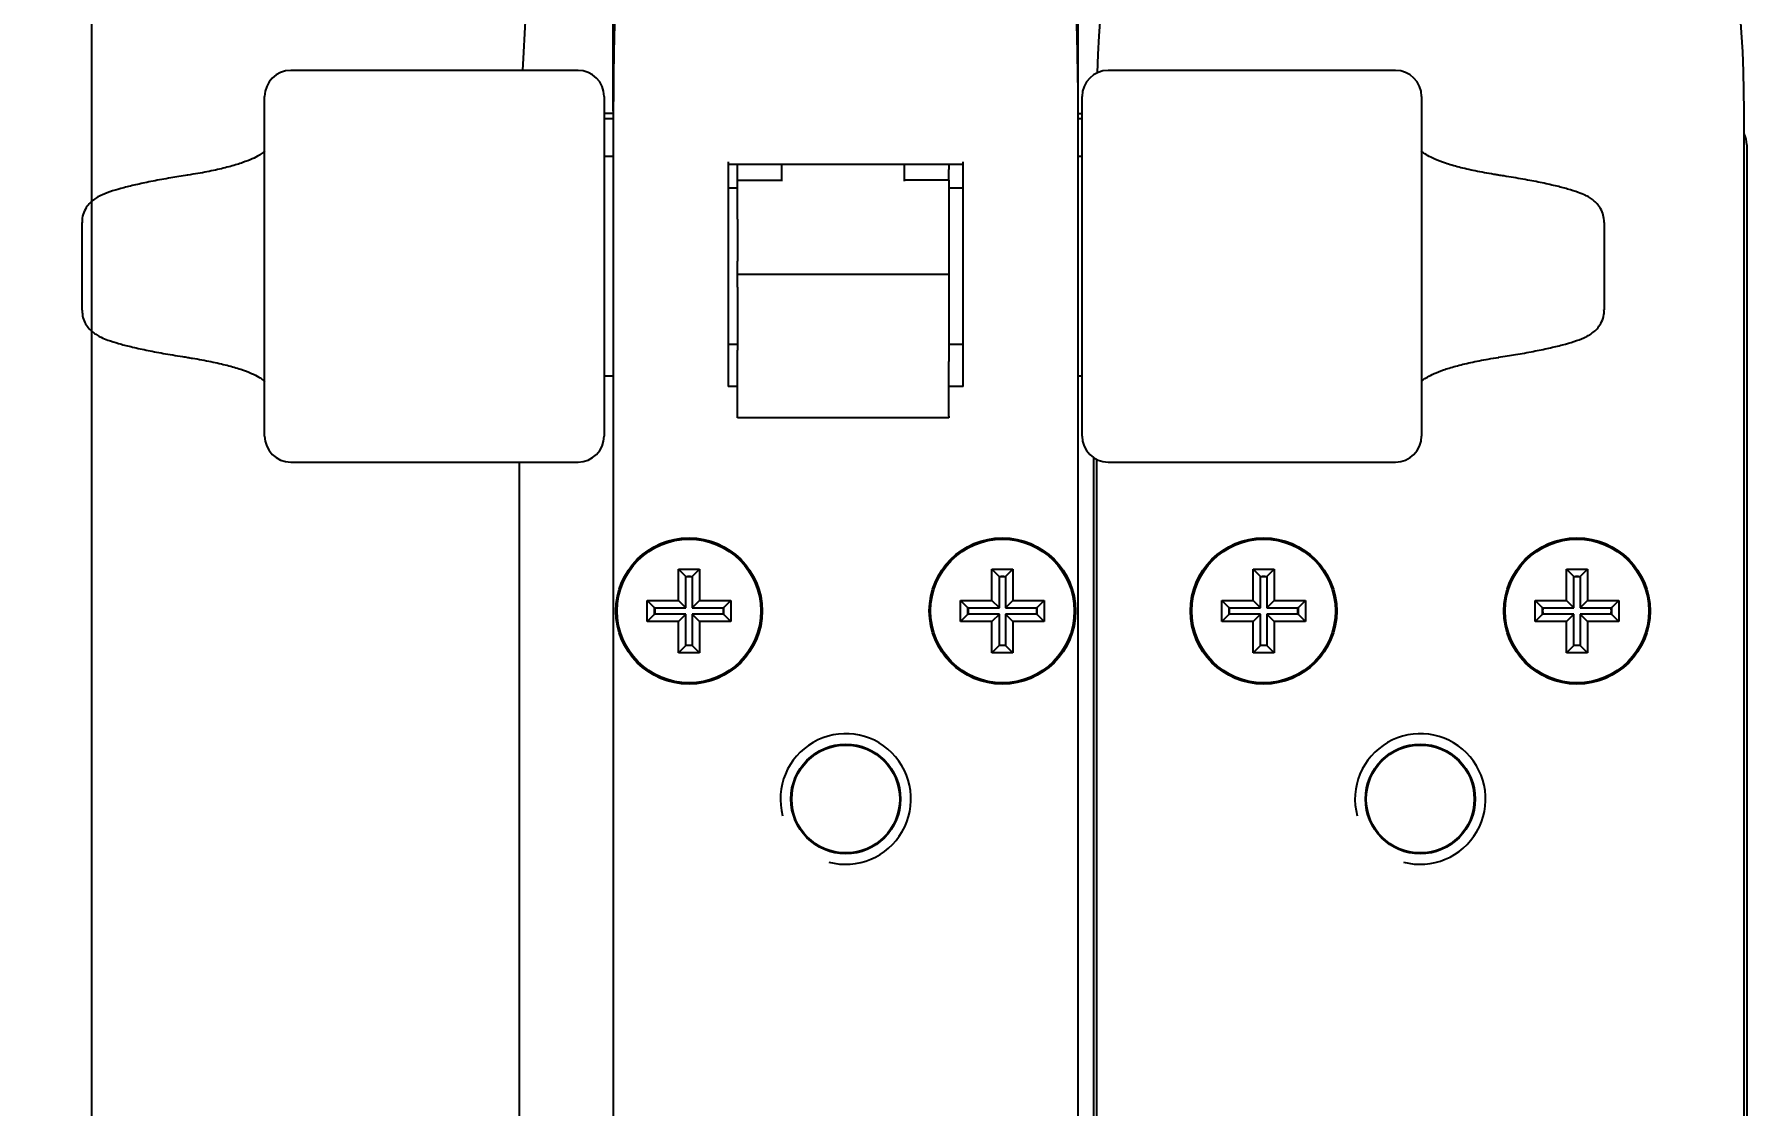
# Model space of a CAD drawing. Header units: millimetres. Extents: x -31 to 615, y 317 to 594.
# Drawn here: x 466.4 to 532, y 357.8 to 398.8 of the extents above; entities that cross this region are included whole.
import ezdxf
from ezdxf.enums import TextEntityAlignment as Align

# ---------------------------------------------------------------- set-up
doc = ezdxf.new("R2010")
doc.units = ezdxf.units.MM
doc.layers.add('Default', color=7, linetype='Continuous')
doc.layers.add('DV3_Default', color=7, linetype='Continuous')
doc.styles.add('SEACAD_Arial', font='arial.ttf')
doc.dimstyles.new('ISO', dxfattribs={"dimtxt": 1.75, "dimasz": 1.75, "dimexe": 0.875, "dimexo": 0, "dimgap": 0.4375, "dimtad": 1, "dimtxsty": 'SEACAD_Arial', "dimblk1": '_SE_FILLED', "dimblk2": '_SE_FILLED', "dimsah": 1, "dimcen": 0.875, "dimadec": 0, "dimazin": 0, "dimtfac": 0.5, "dimtdec": 3, "dimtmove": 0, "dimatfit": 3, "dimfxl": 1, "dimarcsym": 0})

# ---------------------------------------------------------------- blocks, each defined once
blk = doc.blocks.new('SE2')
at = {"layer": 'DV3_Default', "color": 7, "linetype": 'Continuous'}
for p, q in [((487.259180909, 397.409444767), (476.259180909, 397.409444767)), ((518.559180909, 397.409444767), (507.559180909, 397.409444767)), ((475.259180909, 383.409444767), (475.259180909, 396.409444767)), ((488.259180909, 396.409444767), (488.259180909, 383.409444767)), ((506.559180909, 383.409444767), (506.559180909, 396.409444767)), ((519.559180909, 396.409444767), (519.559180909, 383.409444767)), ((488.609180909, 395.7554512654), (488.259180909, 395.7554880017)), ((488.6091809069, 395.555451266), (488.259180909, 395.555451266)), ((488.609180909, 395.8520472549), (488.6091809077, 337.7094447669)), ((506.4091809077, 337.7094447669), (506.4091809077, 395.8515041083)), ((506.409180909, 395.7554512682), (506.559180909, 395.7554670123)), ((506.559180909, 395.555451266), (506.4091809096, 395.555451266)), ((531.9091809111, 337.4594447667), (531.9091809111, 395.8558186286)), ((488.6091809077, 394.109444767), (488.259180909, 394.109444767)), ((506.559180909, 394.109444767), (506.4091809077, 394.109444767)), ((532.0091809111, 394.5554512652), (532.0091809111, 340.5094447667)), ((493.0091809076999, 393.9094447671), (493.0091809076999, 385.3094447671)), ((502.0091809076999, 393.8094447671), (493.0091809076999, 393.8094447671)), ((493.359180909, 393.6094447669), (493.359180909, 393.8094447671)), ((493.359180909, 393.2091097656), (493.359180909, 393.6094447669)), ((495.059180909, 393.166518887), (495.059180909, 393.8094447671)), ((499.759180909, 393.166518887), (499.759180909, 393.8094447671)), ((501.459180909, 393.8094447671), (501.459180909, 393.6094447669)), ((501.459180909, 393.2091097656), (501.459180909, 393.6094447669)), ((502.0091809076999, 385.3094447671), (502.0091809076999, 393.9094447671)), ((493.0091809076999, 392.909444767), (493.359180909, 392.909444767)), ((493.359180909, 391.7094447669), (493.359180909, 393.2091097656)), ((493.359180909, 393.2091097656), (495.059180909, 393.2091097656)), ((501.459180909, 393.2091097656), (499.759180909, 393.2091097656)), ((501.459180909, 393.2091097656), (501.459180909, 391.7094447669)), ((501.459180909, 392.909444767), (502.0091809076999, 392.909444767)), ((468.259180909, 391.5819336726), (468.259180909, 388.2342139973001)), ((493.359180909, 391.7094447669), (493.359180909, 390.109444767)), ((501.459180909, 391.7094447669), (501.459180909, 390.109444767)), ((526.559180909, 388.2369558614), (526.559180909, 391.5846755367)), ((493.359180909, 389.609444767), (493.359180909, 390.109444767)), ((493.359180909, 389.609444767), (501.459180909, 389.609444767)), ((493.359180909, 389.109444767), (493.359180909, 389.609444767)), ((501.459180909, 390.109444767), (501.459180909, 389.609444767)), ((501.459180909, 389.609444767), (501.459180909, 389.109444767)), ((493.359180909, 389.109444767), (493.359180909, 386.6981199016)), ((501.459180909, 389.109444767), (501.459180909, 386.6981199016)), ((493.359180909, 386.909444767), (493.0091809076999, 386.909444767)), ((502.0091809076999, 386.909444767), (501.459180909, 386.909444767)), ((493.359180909, 386.2651089787), (493.359180909, 386.6981199016)), ((493.359180909, 384.1670327674), (493.359180909, 386.2651089787)), ((501.459180909, 386.6981199016), (501.459180909, 386.2651089787)), ((501.459180909, 384.1670327674), (501.459180909, 386.2651089787)), ((488.259180909, 385.709444767), (488.6091809077, 385.709444767)), ((506.4091809077, 385.709444767), (506.559180909, 385.709444767)), ((493.359180909, 385.3094447671), (493.0091809076999, 385.3094447671)), ((502.0091809076999, 385.3094447671), (501.459180909, 385.3094447671)), ((493.359180909, 384.1000436902), (493.359180909, 384.1670327674)), ((501.459180909, 384.1000436902), (493.359180909, 384.1000436902)), ((501.459180909, 384.1670327674), (501.459180909, 384.1000436902)), ((476.259180909, 382.409444767), (487.259180909, 382.409444767)), ((485.0091809069, 382.409444767), (485.0091809069, 340.5094447675)), ((507.0091809084, 340.5094447667), (507.0091809084, 382.574280113)), ((507.1091809083999, 382.5164162123), (507.1091809083999, 337.4594447667)), ((507.559180909, 382.409444767), (518.559180909, 382.409444767)), ((491.3887425503, 378.0298831242), (491.1091809077, 378.3094447669)), ((491.1091809077, 378.3094447669), (491.9091809077, 378.3094447669)), ((491.1091809077, 377.1094447669), (491.1091809077, 378.3094447669)), ((491.3887425503, 378.0298831242), (491.3913040768, 378.0194727219)), ((491.3913040768, 376.8273215978), (491.3913040768, 378.0194727219)), ((491.6270577385, 378.0194727219), (491.629619265, 378.0298831242)), ((491.6270577385, 378.0194727219), (491.6270577385, 376.8273215978)), ((491.629619265, 378.0298831242), (491.9091809077, 378.3094447669)), ((491.9091809077, 378.3094447669), (491.9091809077, 377.1094447669)), ((503.3887425503, 378.0298831242), (503.1091809077, 378.3094447669)), ((503.1091809077, 378.3094447669), (503.9091809077, 378.3094447669)), ((503.1091809077, 377.1094447669), (503.1091809077, 378.3094447669)), ((503.3887425503, 378.0298831242), (503.3913040768, 378.0194727219)), ((503.3913040768, 376.8273215978), (503.3913040768, 378.0194727219)), ((503.6270577385, 378.0194727219), (503.629619265, 378.0298831242)), ((503.6270577385, 378.0194727219), (503.6270577385, 376.8273215978)), ((503.629619265, 378.0298831242), (503.9091809077, 378.3094447669)), ((503.9091809077, 378.3094447669), (503.9091809077, 377.1094447669)), ((513.3887425524, 378.0298831235), (513.1091809098, 378.3094447661)), ((513.1091809098, 378.3094447661), (513.9091809098, 378.3094447661)), ((513.1091809098, 377.1094447661), (513.1091809098, 378.3094447661)), ((513.3887425524, 378.0298831235), (513.3913040789, 378.0194727211)), ((513.3913040789, 376.827321597), (513.3913040789, 378.0194727211)), ((513.6270577406, 378.0194727211), (513.6296192671, 378.0298831235)), ((513.6270577406, 378.0194727211), (513.6270577406, 376.827321597)), ((513.6296192671, 378.0298831235), (513.9091809098, 378.3094447661)), ((513.9091809098, 378.3094447661), (513.9091809098, 377.1094447661)), ((525.3887425524, 378.0298831235), (525.1091809098, 378.3094447661)), ((525.1091809098, 378.3094447661), (525.9091809098, 378.3094447661)), ((525.1091809098, 377.1094447661), (525.1091809098, 378.3094447661)), ((525.3887425524, 378.0298831235), (525.3913040789, 378.0194727211)), ((525.3913040789, 376.827321597), (525.3913040789, 378.0194727211)), ((525.6270577406, 378.0194727211), (525.6296192671, 378.0298831235)), ((525.6270577406, 378.0194727211), (525.6270577406, 376.827321597)), ((525.6296192671, 378.0298831235), (525.9091809098, 378.3094447661)), ((525.9091809098, 378.3094447661), (525.9091809098, 377.1094447661)), ((490.1887425503, 376.8298831242), (489.9091809077, 377.1094447669)), ((489.9091809077, 376.3094447669), (489.9091809077, 377.1094447669)), ((489.9091809077, 377.1094447669), (491.1091809077, 377.1094447669)), ((491.3913040768, 376.8273215978), (491.1091809077, 377.1094447669)), ((491.6270577385, 376.8273215978), (491.9091809077, 377.1094447669)), ((491.9091809077, 377.1094447669), (493.1091809077, 377.1094447669)), ((492.829619265, 376.8298831242), (493.1091809077, 377.1094447669)), ((493.1091809077, 377.1094447669), (493.1091809077, 376.3094447669)), ((502.1887425503, 376.8298831242), (501.9091809077, 377.1094447669)), ((501.9091809077, 376.3094447669), (501.9091809077, 377.1094447669)), ((501.9091809077, 377.1094447669), (503.1091809077, 377.1094447669)), ((503.3913040768, 376.8273215978), (503.1091809077, 377.1094447669)), ((503.6270577385, 376.8273215978), (503.9091809077, 377.1094447669)), ((503.9091809077, 377.1094447669), (505.1091809077, 377.1094447669)), ((504.829619265, 376.8298831242), (505.1091809077, 377.1094447669)), ((505.1091809077, 377.1094447669), (505.1091809077, 376.3094447669)), ((512.1887425524, 376.8298831235), (511.9091809098001, 377.1094447661)), ((511.9091809098001, 376.3094447661), (511.9091809098001, 377.1094447661)), ((511.9091809098001, 377.1094447661), (513.1091809098, 377.1094447661)), ((513.3913040789, 376.827321597), (513.1091809098, 377.1094447661)), ((513.6270577406, 376.827321597), (513.9091809098, 377.1094447661)), ((513.9091809098, 377.1094447661), (515.1091809098, 377.1094447661)), ((514.8296192671, 376.8298831235), (515.1091809098, 377.1094447661)), ((515.1091809098, 377.1094447661), (515.1091809098, 376.3094447661)), ((524.1887425524, 376.8298831235), (523.9091809098, 377.1094447661)), ((523.9091809098, 376.3094447661), (523.9091809098, 377.1094447661)), ((523.9091809098, 377.1094447661), (525.1091809098, 377.1094447661)), ((525.3913040789, 376.827321597), (525.1091809098, 377.1094447661)), ((525.6270577406, 376.827321597), (525.9091809098, 377.1094447661)), ((525.9091809098, 377.1094447661), (527.1091809098, 377.1094447661)), ((526.8296192671, 376.8298831235), (527.1091809098, 377.1094447661)), ((527.1091809098, 377.1094447661), (527.1091809098, 376.3094447661)), ((490.1887425503, 376.5890064096), (489.9091809077, 376.3094447669)), ((490.1991529527, 376.8273215978), (490.1887425503, 376.8298831242)), ((490.1887425503, 376.5890064096), (490.1991529527, 376.591567936)), ((490.1991529527, 376.8273215978), (491.3913040768, 376.8273215978)), ((491.3913040768, 376.591567936), (490.1991529527, 376.591567936)), ((491.3913040768, 376.591567936), (491.1091809077, 376.3094447669)), ((491.3913040768, 375.3994168119), (491.3913040768, 376.591567936)), ((491.6270577385, 376.8273215978), (492.8192088627, 376.8273215978)), ((492.8192088627, 376.591567936), (491.6270577385, 376.591567936)), ((491.6270577385, 376.591567936), (491.9091809077, 376.3094447669)), ((491.6270577385, 376.591567936), (491.6270577385, 375.3994168119)), ((492.829619265, 376.8298831242), (492.8192088627, 376.8273215978)), ((492.8192088627, 376.591567936), (492.829619265, 376.5890064096)), ((492.829619265, 376.5890064096), (493.1091809077, 376.3094447669)), ((502.1887425503, 376.5890064096), (501.9091809077, 376.3094447669)), ((502.1991529527, 376.8273215978), (502.1887425503, 376.8298831242)), ((502.1887425503, 376.5890064096), (502.1991529527, 376.591567936)), ((502.1991529527, 376.8273215978), (503.3913040768, 376.8273215978)), ((503.3913040768, 376.591567936), (502.1991529527, 376.591567936)), ((503.3913040768, 376.591567936), (503.1091809077, 376.3094447669)), ((503.3913040768, 375.3994168119), (503.3913040768, 376.591567936)), ((503.6270577385, 376.8273215978), (504.8192088627, 376.8273215978)), ((504.8192088627, 376.591567936), (503.6270577385, 376.591567936)), ((503.6270577385, 376.591567936), (503.9091809077, 376.3094447669)), ((503.6270577385, 376.591567936), (503.6270577385, 375.3994168119)), ((504.829619265, 376.8298831242), (504.8192088627, 376.8273215978)), ((504.8192088627, 376.591567936), (504.829619265, 376.5890064096)), ((504.829619265, 376.5890064096), (505.1091809077, 376.3094447669)), ((512.1887425524, 376.5890064087999), (511.9091809098001, 376.3094447661)), ((512.1991529548001, 376.827321597), (512.1887425524, 376.8298831235)), ((512.1887425524, 376.5890064087999), (512.1991529548001, 376.5915679353)), ((512.1991529548001, 376.827321597), (513.3913040789, 376.827321597)), ((513.3913040789, 376.5915679353), (512.1991529548001, 376.5915679353)), ((513.3913040789, 376.5915679353), (513.1091809098, 376.3094447661)), ((513.3913040789, 375.3994168111), (513.3913040789, 376.5915679353)), ((513.6270577406, 376.827321597), (514.8192088647, 376.827321597)), ((514.8192088647, 376.5915679353), (513.6270577406, 376.5915679353)), ((513.6270577406, 376.5915679353), (513.9091809098, 376.3094447661)), ((513.6270577406, 376.5915679353), (513.6270577406, 375.3994168111)), ((514.8296192671, 376.8298831235), (514.8192088647, 376.827321597)), ((514.8192088647, 376.5915679353), (514.8296192671, 376.5890064087999)), ((514.8296192671, 376.5890064087999), (515.1091809098, 376.3094447661)), ((524.1887425524, 376.5890064087999), (523.9091809098, 376.3094447661)), ((524.1991529548001, 376.827321597), (524.1887425524, 376.8298831235)), ((524.1887425524, 376.5890064087999), (524.1991529548001, 376.5915679353)), ((524.1991529548001, 376.827321597), (525.3913040789, 376.827321597)), ((525.3913040789, 376.5915679353), (524.1991529548001, 376.5915679353)), ((525.3913040789, 376.5915679353), (525.1091809098, 376.3094447661)), ((525.3913040789, 375.3994168111), (525.3913040789, 376.5915679353)), ((525.6270577406, 376.827321597), (526.8192088647, 376.827321597)), ((526.8192088647, 376.5915679353), (525.6270577406, 376.5915679353)), ((525.6270577406, 376.5915679353), (525.9091809098, 376.3094447661)), ((525.6270577406, 376.5915679353), (525.6270577406, 375.3994168111)), ((526.8296192671, 376.8298831235), (526.8192088647, 376.827321597)), ((526.8192088647, 376.5915679353), (526.8296192671, 376.5890064087999)), ((526.8296192671, 376.5890064087999), (527.1091809098, 376.3094447661)), ((491.1091809077, 376.3094447669), (489.9091809077, 376.3094447669)), ((491.1091809077, 375.1094447669), (491.1091809077, 376.3094447669)), ((493.1091809077, 376.3094447669), (491.9091809077, 376.3094447669)), ((491.9091809077, 376.3094447669), (491.9091809077, 375.1094447669)), ((503.1091809077, 376.3094447669), (501.9091809077, 376.3094447669)), ((503.1091809077, 375.1094447669), (503.1091809077, 376.3094447669)), ((505.1091809077, 376.3094447669), (503.9091809077, 376.3094447669)), ((503.9091809077, 376.3094447669), (503.9091809077, 375.1094447669)), ((513.1091809098, 376.3094447661), (511.9091809098001, 376.3094447661)), ((513.1091809098, 375.1094447661), (513.1091809098, 376.3094447661)), ((515.1091809098, 376.3094447661), (513.9091809098, 376.3094447661)), ((513.9091809098, 376.3094447661), (513.9091809098, 375.1094447661)), ((525.1091809098, 376.3094447661), (523.9091809098, 376.3094447661)), ((525.1091809098, 375.1094447661), (525.1091809098, 376.3094447661)), ((527.1091809098, 376.3094447661), (525.9091809098, 376.3094447661)), ((525.9091809098, 376.3094447661), (525.9091809098, 375.1094447661)), ((491.3887425503, 375.3890064096), (491.1091809077, 375.1094447669)), ((491.9091809077, 375.1094447669), (491.1091809077, 375.1094447669)), ((491.3913040768, 375.3994168119), (491.3887425503, 375.3890064096)), ((491.629619265, 375.3890064096), (491.6270577385, 375.3994168119)), ((491.629619265, 375.3890064096), (491.9091809077, 375.1094447669)), ((503.3887425503, 375.3890064096), (503.1091809077, 375.1094447669)), ((503.9091809077, 375.1094447669), (503.1091809077, 375.1094447669)), ((503.3913040768, 375.3994168119), (503.3887425503, 375.3890064096)), ((503.629619265, 375.3890064096), (503.6270577385, 375.3994168119)), ((503.629619265, 375.3890064096), (503.9091809077, 375.1094447669)), ((513.3887425524, 375.3890064088), (513.1091809098, 375.1094447661)), ((513.9091809098, 375.1094447661), (513.1091809098, 375.1094447661)), ((513.3913040789, 375.3994168111), (513.3887425524, 375.3890064088)), ((513.6296192671, 375.3890064088), (513.6270577406, 375.3994168111)), ((513.6296192671, 375.3890064088), (513.9091809098, 375.1094447661)), ((525.3887425524, 375.3890064088), (525.1091809098, 375.1094447661)), ((525.9091809098, 375.1094447661), (525.1091809098, 375.1094447661)), ((525.3913040789, 375.3994168111), (525.3887425524, 375.3890064088)), ((525.6296192671, 375.3890064088), (525.6270577406, 375.3994168111)), ((525.6296192671, 375.3890064088), (525.9091809098, 375.1094447661))]:
    blk.add_line(p, q, dxfattribs=at)
for centre, radius in [((491.5091809076999, 376.7094447669), 2.80000000000018), ((491.5091809076999, 376.7094447669), 2.75), ((503.5091809076999, 376.7094447669), 2.80000000000018), ((503.5091809076999, 376.7094447669), 2.75), ((513.5091809098001, 376.7094447661), 2.80000000000018), ((513.5091809098001, 376.7094447661), 2.75), ((525.5091809098001, 376.7094447661), 2.80000000000018), ((525.5091809098001, 376.7094447661), 2.75), ((497.5091809076999, 369.509444767), 2.099999999999909), ((497.509180909, 369.509444767), 2.067), ((519.5091809098001, 369.5094447662), 2.099999999999909), ((519.5091809090001, 369.5094447662), 2.067)]:
    blk.add_circle(centre, radius, dxfattribs=at)
for centre, radius, start, end in [((534.9552491912, 395.7491157505), 49.84618249076379, 152.2709506274, 178.0911788975), ((613.6088864912999, 395.5807460109), 125.000000000041, 169.2938153046, 179.8756445723), ((381.4094753255, 395.580746011), 124.9999999999577, 0.1246048873, 10.7061846954), ((556.955249192, 395.7491157497), 49.84618249076378, 152.2709506273, 178.2004990179), ((482.0631126269, 395.7491157497), 49.84618249076379, 0.1226498998, 27.7290493726), ((476.259180909, 396.409444767), 1.000000000000001, 90, 180), ((487.259180909, 396.409444767), 1.000000000000008, 0, 90), ((507.559180909, 396.409444767), 1.000000000000008, 90, 180), ((518.559180909, 396.409444767), 1.000000000000001, 0, 90), ((505.9091804931, 395.8515041078), 0.5000004146298309, 5.35e-08, 0.1246048374), ((531.0091809111, 394.5554512652), 1.000000000000001, 0, 25.8419327632), ((476.259180909, 383.409444767), 1.000000000000001, 180, 270), ((487.259180909, 383.409444767), 1.000000000000001, 270, 0), ((507.559180909, 383.409444767), 1.000000000000001, 180, 270), ((518.559180909, 383.409444767), 1.000000000000001, 270, 0), ((491.5091809076999, 382.3240545908), 4.295860098107038, 268.3934500373, 271.6065499627), ((491.5091809076999, 376.7094447669), 1.315320565519103, 84.85834978840002, 95.1416502116), ((503.5091809076999, 382.3240545908), 4.295860098107038, 268.3934500373, 271.6065499627), ((503.5091809076999, 376.7094447669), 1.315320565519103, 84.85834978840002, 95.1416502116), ((513.5091809098001, 382.3240545901), 4.295860098107038, 268.3934500373, 271.6065499627), ((513.5091809098001, 376.7094447661), 1.315320565519103, 84.85834978840002, 95.1416502116), ((525.5091809098001, 382.3240545901), 4.295860098107038, 268.3934500373, 271.6065499627), ((525.5091809098001, 376.7094447661), 1.315320565519103, 84.85834978840002, 95.1416502116), ((485.8945710837, 376.7094447669), 4.295860098114656, 358.3934500373001, 1.6065499627), ((491.5091809076999, 376.7094447669), 1.315320565519103, 174.8583497884, 185.1416502116), ((491.5091809076999, 376.7094447669), 1.315320565519102, 354.8583497883999, 5.1416502116), ((497.1237907316, 376.7094447669), 4.295860098114249, 178.3934500373, 181.6065499627), ((497.8945710837, 376.7094447669), 4.295860098114656, 358.3934500373001, 1.6065499627), ((503.5091809076999, 376.7094447669), 1.315320565519103, 174.8583497884, 185.1416502116), ((503.5091809076999, 376.7094447669), 1.315320565519102, 354.8583497883999, 5.1416502116), ((509.1237907316, 376.7094447669), 4.295860098114249, 178.3934500373, 181.6065499627), ((507.8945710858, 376.7094447661), 4.295860098114656, 358.3934500373001, 1.6065499627), ((513.5091809098001, 376.7094447661), 1.315320565519103, 174.8583497884, 185.1416502116), ((513.5091809098001, 376.7094447661), 1.315320565519102, 354.8583497883999, 5.1416502116), ((519.1237907337, 376.7094447661), 4.295860098114249, 178.3934500373, 181.6065499627), ((519.8945710858001, 376.7094447661), 4.295860098114656, 358.3934500373001, 1.6065499627), ((525.5091809098001, 376.7094447661), 1.315320565519103, 174.8583497884, 185.1416502116), ((525.5091809098001, 376.7094447661), 1.315320565519102, 354.8583497883999, 5.1416502116), ((531.1237907337, 376.7094447661), 4.295860098114249, 178.3934500373, 181.6065499627), ((491.5091809076999, 371.094834943), 4.295860098114255, 88.3934500373, 91.60654996270002), ((491.5091809076999, 376.7094447669), 1.315320565519103, 264.8583497884, 275.1416502116), ((503.5091809076999, 371.094834943), 4.295860098114255, 88.3934500373, 91.60654996270002), ((503.5091809076999, 376.7094447669), 1.315320565519103, 264.8583497884, 275.1416502116), ((513.5091809098001, 371.0948349422), 4.295860098114255, 88.3934500373, 91.60654996270002), ((513.5091809098001, 376.7094447661), 1.315320565519103, 264.8583497884, 275.1416502116), ((525.5091809098001, 371.0948349422), 4.295860098114255, 88.3934500373, 91.60654996270002), ((525.5091809098001, 376.7094447661), 1.315320565519103, 264.8583497884, 275.1416502116), ((497.509180909, 369.509444767), 2.5, 255, 195), ((519.5091809090001, 369.5094447662), 2.5, 255, 195)]:
    blk.add_arc(centre, radius, start, end, dxfattribs=at)
for centre, major_axis, ratio, start_param, end_param in [((472.4656465013, 392.406236152), (0.1490878957238484, -0.9888239476006088), 0.702477413, 3.132124352424339, 3.165852929347778), ((522.3527153167, 392.4084952892), (-0.1490017270699799, -0.9888369356624156), 0.7024820866, 3.119588178765679, 3.155396598606725), ((472.4656465013, 387.4103942448), (0.1490017270699695, 0.9888369356624224), 0.7024820866, 3.119588178773509, 3.155396598595215), ((522.3527153167, 387.4126533819), (-0.1490878957238588, 0.9888239476006158), 0.702477413, 3.132124352434412, 3.165852929346035)]:
    blk.add_ellipse(centre, major_axis=major_axis, ratio=ratio, start_param=start_param, end_param=end_param, dxfattribs=at)
for points, knots in [([(475.266535117903, 394.3260880006497), (475.2566021058084, 394.3137299450403), (475.2156358925466, 394.2690403409479), (475.0566758232097, 394.1562523489594), (474.7914681668622, 394.0199860229533), (474.4297644274639, 393.8770626983717), (473.9604296533435, 393.7315111982543), (473.3887332662326, 393.5920475692242), (472.815576122384, 393.4775103306758), (472.4496215002866, 393.4225504548496), (472.2979573253471, 393.3999961221811)], [0, 0, 0, 0, 0.1189485844098844, 0.2472105799192371, 0.3698137025765565, 0.4990700076412329, 0.6349147822112815, 0.7762547200670298, 0.9215195653594984, 1, 1, 1, 1]), ([(522.5177303449327, 393.4017600573933), (522.4466804815528, 393.4118146864653), (522.1368042763984, 393.4558699414065), (521.6013498141787, 393.5581033033718), (520.982392371859, 393.699502454895), (520.4625031374878, 393.8528940217262), (520.0555536761053, 394.0078879928145), (519.7678693260889, 394.1536817253223), (519.6017632790781, 394.2712733070452), (519.5608674837097, 394.3162142470197), (519.5510462140439, 394.328538134124)], [0, 0, 0, 0, 0.0359580026780617, 0.1835266075270101, 0.3304946202755359, 0.4751785012714816, 0.6157739965399112, 0.7505189547017923, 0.8782990249775989, 1, 1, 1, 1]), ([(472.3228400164166, 393.3956004187341), (472.0763549724755, 393.3577438891774), (471.6307583289156, 393.2888030452143), (470.9688460927549, 393.1678665729792), (470.3706748894022, 393.0434443867061), (469.8504564676203, 392.9176867292857), (469.4079717116375, 392.7895994331013), (469.0921134567586, 392.6739363187584), (468.8540118092787, 392.5560229216954), (468.6694087170068, 392.4293055483548), (468.5035086729918, 392.2691830868322), (468.3591182394761, 392.0483051686593), (468.2683992206136, 391.7967313907612), (468.2730909982049, 391.6435168344413), (468.2755739877186, 391.5777550760574)], [0, 0, 0, 0, 0.104030114632421, 0.2238725820128891, 0.3448385417345461, 0.4672203351709823, 0.5922131904576209, 0.7242514165604264, 0.8041870559171928, 0.8547500942308293, 0.8964178254128629, 0.9366133134432376, 0.9769112528122024, 1, 1, 1, 1]), ([(526.5504163029995, 391.585534591371), (526.5442724557565, 391.692425752064), (526.5321791401548, 391.8727687621293), (526.4172730376088, 392.1261674787091), (526.2761100207257, 392.3130460408987), (526.1262424941905, 392.4484802144526), (525.9717371695641, 392.5521362310841), (525.7867713702465, 392.6477162880914), (525.5327400868512, 392.7497688970918), (525.1722905564659, 392.864146062378), (524.6893889210259, 392.9899261016191), (524.1194648447472, 393.1167430857706), (523.4576078803675, 393.2428926291233), (522.8940709413887, 393.3399285176329), (522.5700356389658, 393.3864305543631), (522.4919265343591, 393.3976142201097)], [0, 0, 0, 0, 0.0377068464304526, 0.0755592692286983, 0.1127424711992196, 0.1521952181324568, 0.1983706873618291, 0.2591424621718008, 0.3518479814429878, 0.4785016758500861, 0.5979104155854233, 0.7239832188228172, 0.846908978351537, 0.9684778308602988, 1, 1, 1, 1]), ([(468.2679455150517, 388.2333549426089), (468.2740893622948, 388.1264637819159), (468.2861826778965, 387.9461207718505), (468.4010887804425, 387.6927220552708), (468.5422517973254, 387.5058434930813), (468.6921193238607, 387.3704093195274), (468.8466246484871, 387.2667533028958), (469.0315904478047, 387.1711732458886), (469.2856217312001, 387.0691206368883), (469.6460712615853, 386.9547434716019), (470.1289728970253, 386.828963432361), (470.6988969733042, 386.7021464482093), (471.3607539376836, 386.5759969048567), (471.9242908766626, 386.4789610163471), (472.2483261790854, 386.4324589796168), (472.3264352836921, 386.4212753138702)], [0, 0, 0, 0, 0.0377068464304526, 0.0755592692286987, 0.1127424711992201, 0.1521952181324567, 0.1983706873618292, 0.259142462171801, 0.3518479814429882, 0.4785016758500865, 0.5979104155854232, 0.723983218822817, 0.8469089783515371, 0.9684778308602991, 1, 1, 1, 1]), ([(522.4955218016345, 386.4232891152458), (522.7420068455757, 386.4611456448026), (523.1876034891357, 386.5300864887656), (523.8495157252963, 386.6510229610008), (524.447686928649, 386.7754451472738), (524.9679053504309, 386.9012028046942), (525.4103901064136, 387.0292901008786), (525.7262483612924, 387.1449532152216), (525.9643500087725, 387.2628666122844), (526.1489531010444, 387.3895839856252), (526.3148531450597, 387.5497064471477), (526.4592435785752, 387.7705843653206), (526.5499625974377, 388.0221581432189), (526.5452708198463, 388.1753726995386), (526.5427878303326, 388.2411344579225)], [0, 0, 0, 0, 0.1040301146324205, 0.2238725820128891, 0.3448385417345464, 0.4672203351709824, 0.5922131904576209, 0.7242514165604262, 0.8041870559171928, 0.8547500942308294, 0.8964178254128626, 0.9366133134432374, 0.9769112528122024, 1, 1, 1, 1]), ([(472.3006314731185, 386.4171294765866), (472.3716813364986, 386.4070748475147), (472.6815575416527, 386.3630195925734), (473.2170120038726, 386.2607862306082), (473.8359694461922, 386.1193870790848), (474.3558586805638, 385.9659955122538), (474.7628081419457, 385.8110015411655), (475.0504924919624, 385.6652078086576), (475.2165985389732, 385.5476162269348), (475.2574943343415, 385.5026752869603), (475.2673156040074, 385.490351399856)], [0, 0, 0, 0, 0.0359580026780622, 0.1835266075270096, 0.330494620275535, 0.4751785012714298, 0.6157739965399122, 0.7505189547017932, 0.8782990249775993, 1, 1, 1, 1]), ([(519.5518267001481, 385.4928015333302), (519.5617597122426, 385.5051595889395), (519.6027259255046, 385.5498491930322), (519.7616859948416, 385.6626371850206), (520.026893651189, 385.7989035110268), (520.3885973905874, 385.9418268356082), (520.8579321647077, 386.0873783357257), (521.4296285518186, 386.2268419647557), (522.0027856956674, 386.3413792033041), (522.3687403177645, 386.3963390791304), (522.5204044927042, 386.4188934117988)], [0, 0, 0, 0, 0.1189485844098845, 0.2472105799192371, 0.369813702576557, 0.4990700076412335, 0.634914782211282, 0.7762547200670304, 0.9215195653594986, 1, 1, 1, 1])]:
    blk.add_open_spline(points, degree=3, knots=knots, dxfattribs=at)
blk = doc.blocks.new('DMBLK125')
at = {"layer": 'Default', "linetype": 'Continuous', "transparency": 16777216}
for points in [[(490.3591809630378, 411.0217354837347), (488.6091809090212, 410.7300688080653), (490.3591809630378, 410.4384021323958)], [(504.6591804198906, 411.0217354837347), (504.6591804198906, 410.4384021323958), (506.4091804739073, 410.7300688080653)]]:
    blk.add_hatch(color=7, dxfattribs=at).paths.add_polyline_path(points)
at = {"layer": 'Default', "color": 7, "linetype": 'Continuous', "transparency": 16777216}
for p, q in [((488.609180909, 395.8520472549), (488.609180909, 411.6050688351)), ((506.4091809077, 366.7804744376), (506.4091809077, 411.6050688351)), ((479.0515221026, 410.7300688081), (506.4091804739, 410.7300688081))]:
    blk.add_line(p, q, dxfattribs=at)
at = {"layer": 'Default', "color": 7, "linetype": 'Continuous', "transparency": 16777216, "style": 'SEACAD_Arial'}
blk.add_text('18', height=1.75, dxfattribs=at).set_placement((479.6640224345, 412.9175688081), align=Align.TOP_LEFT)
blk = doc.blocks.new('_SE_FILLED')
at = {"color": 0}
blk.add_line((0, 0), (-1, 0), dxfattribs=at)
blk.add_solid([(0, 0), (-1, -0.1665), (-1, 0.1665), (0, 0)], dxfattribs=at)
blk = doc.blocks.new('DMBLK136')
at = {"layer": 'Default', "linetype": 'Continuous', "transparency": 16777216}
for points in [[(468.3337726309389, 577.7294447129102), (468.9171059822777, 577.7294447129102), (468.6254393066083, 579.479444766927)], [(468.3337726309389, 328.1594479871425), (468.6254393066083, 326.4094479331258), (468.9171059822777, 328.1594479871425)]]:
    blk.add_hatch(color=7, dxfattribs=at).paths.add_polyline_path(points)
at = {"layer": 'Default', "color": 7, "linetype": 'Continuous', "transparency": 16777216}
for p, q in [((477.0091809089, 579.4794447669), (467.7504392796, 579.4794447669)), ((468.6254393066, 579.4794447669), (468.6254393066, 326.4094479331)), ((477.0091809089, 326.4094447669), (467.7504392796, 326.4094447669))]:
    blk.add_line(p, q, dxfattribs=at)
at = {"layer": 'Default', "color": 7, "linetype": 'Continuous', "transparency": 16777216, "style": 'SEACAD_Arial'}
blk.add_text('H', height=1.75, rotation=90, dxfattribs=at).set_placement((466.4379393066, 451.45694635), align=Align.TOP_LEFT)

msp = doc.modelspace()

# ---------------------------------------------------------------- block references
at = {"layer": 'Default'}
msp.add_blockref('SE2', (0, 0), dxfattribs=at)

# ---------------------------------------------------------------- dimensions: what is measured, and where the dimension line sits
at = {"layer": 'Default', "color": 7, "linetype": 'Continuous'}
dim = msp.add_linear_dim(base=(468.6254393066, 579.4794447669), p1=(477.0091809089, 579.4794447669), p2=(477.0091809089, 326.4094447669), angle=270, text='\\A1;H {}', dimstyle='ISO', dxfattribs=at)
dim.commit()
dim.dimension.update_dxf_attribs({"geometry": 'DMBLK136', "text_midpoint": (468.6254393066, 452.94444635), "dimtype": 161})
dim = msp.add_linear_dim(base=(506.4091809077, 410.7300688081), p1=(488.609180909, 395.8520472549), p2=(506.4091809077, 366.7804744376), text='\\A1;<>', dimstyle='ISO', override={"dimdec": 0}, dxfattribs=at)
dim.commit()
dim.dimension.update_dxf_attribs({"geometry": 'DMBLK125', "text_midpoint": (483.0156528693, 410.7300688081), "dimtype": 160})

doc.saveas('drawing.dxf')
